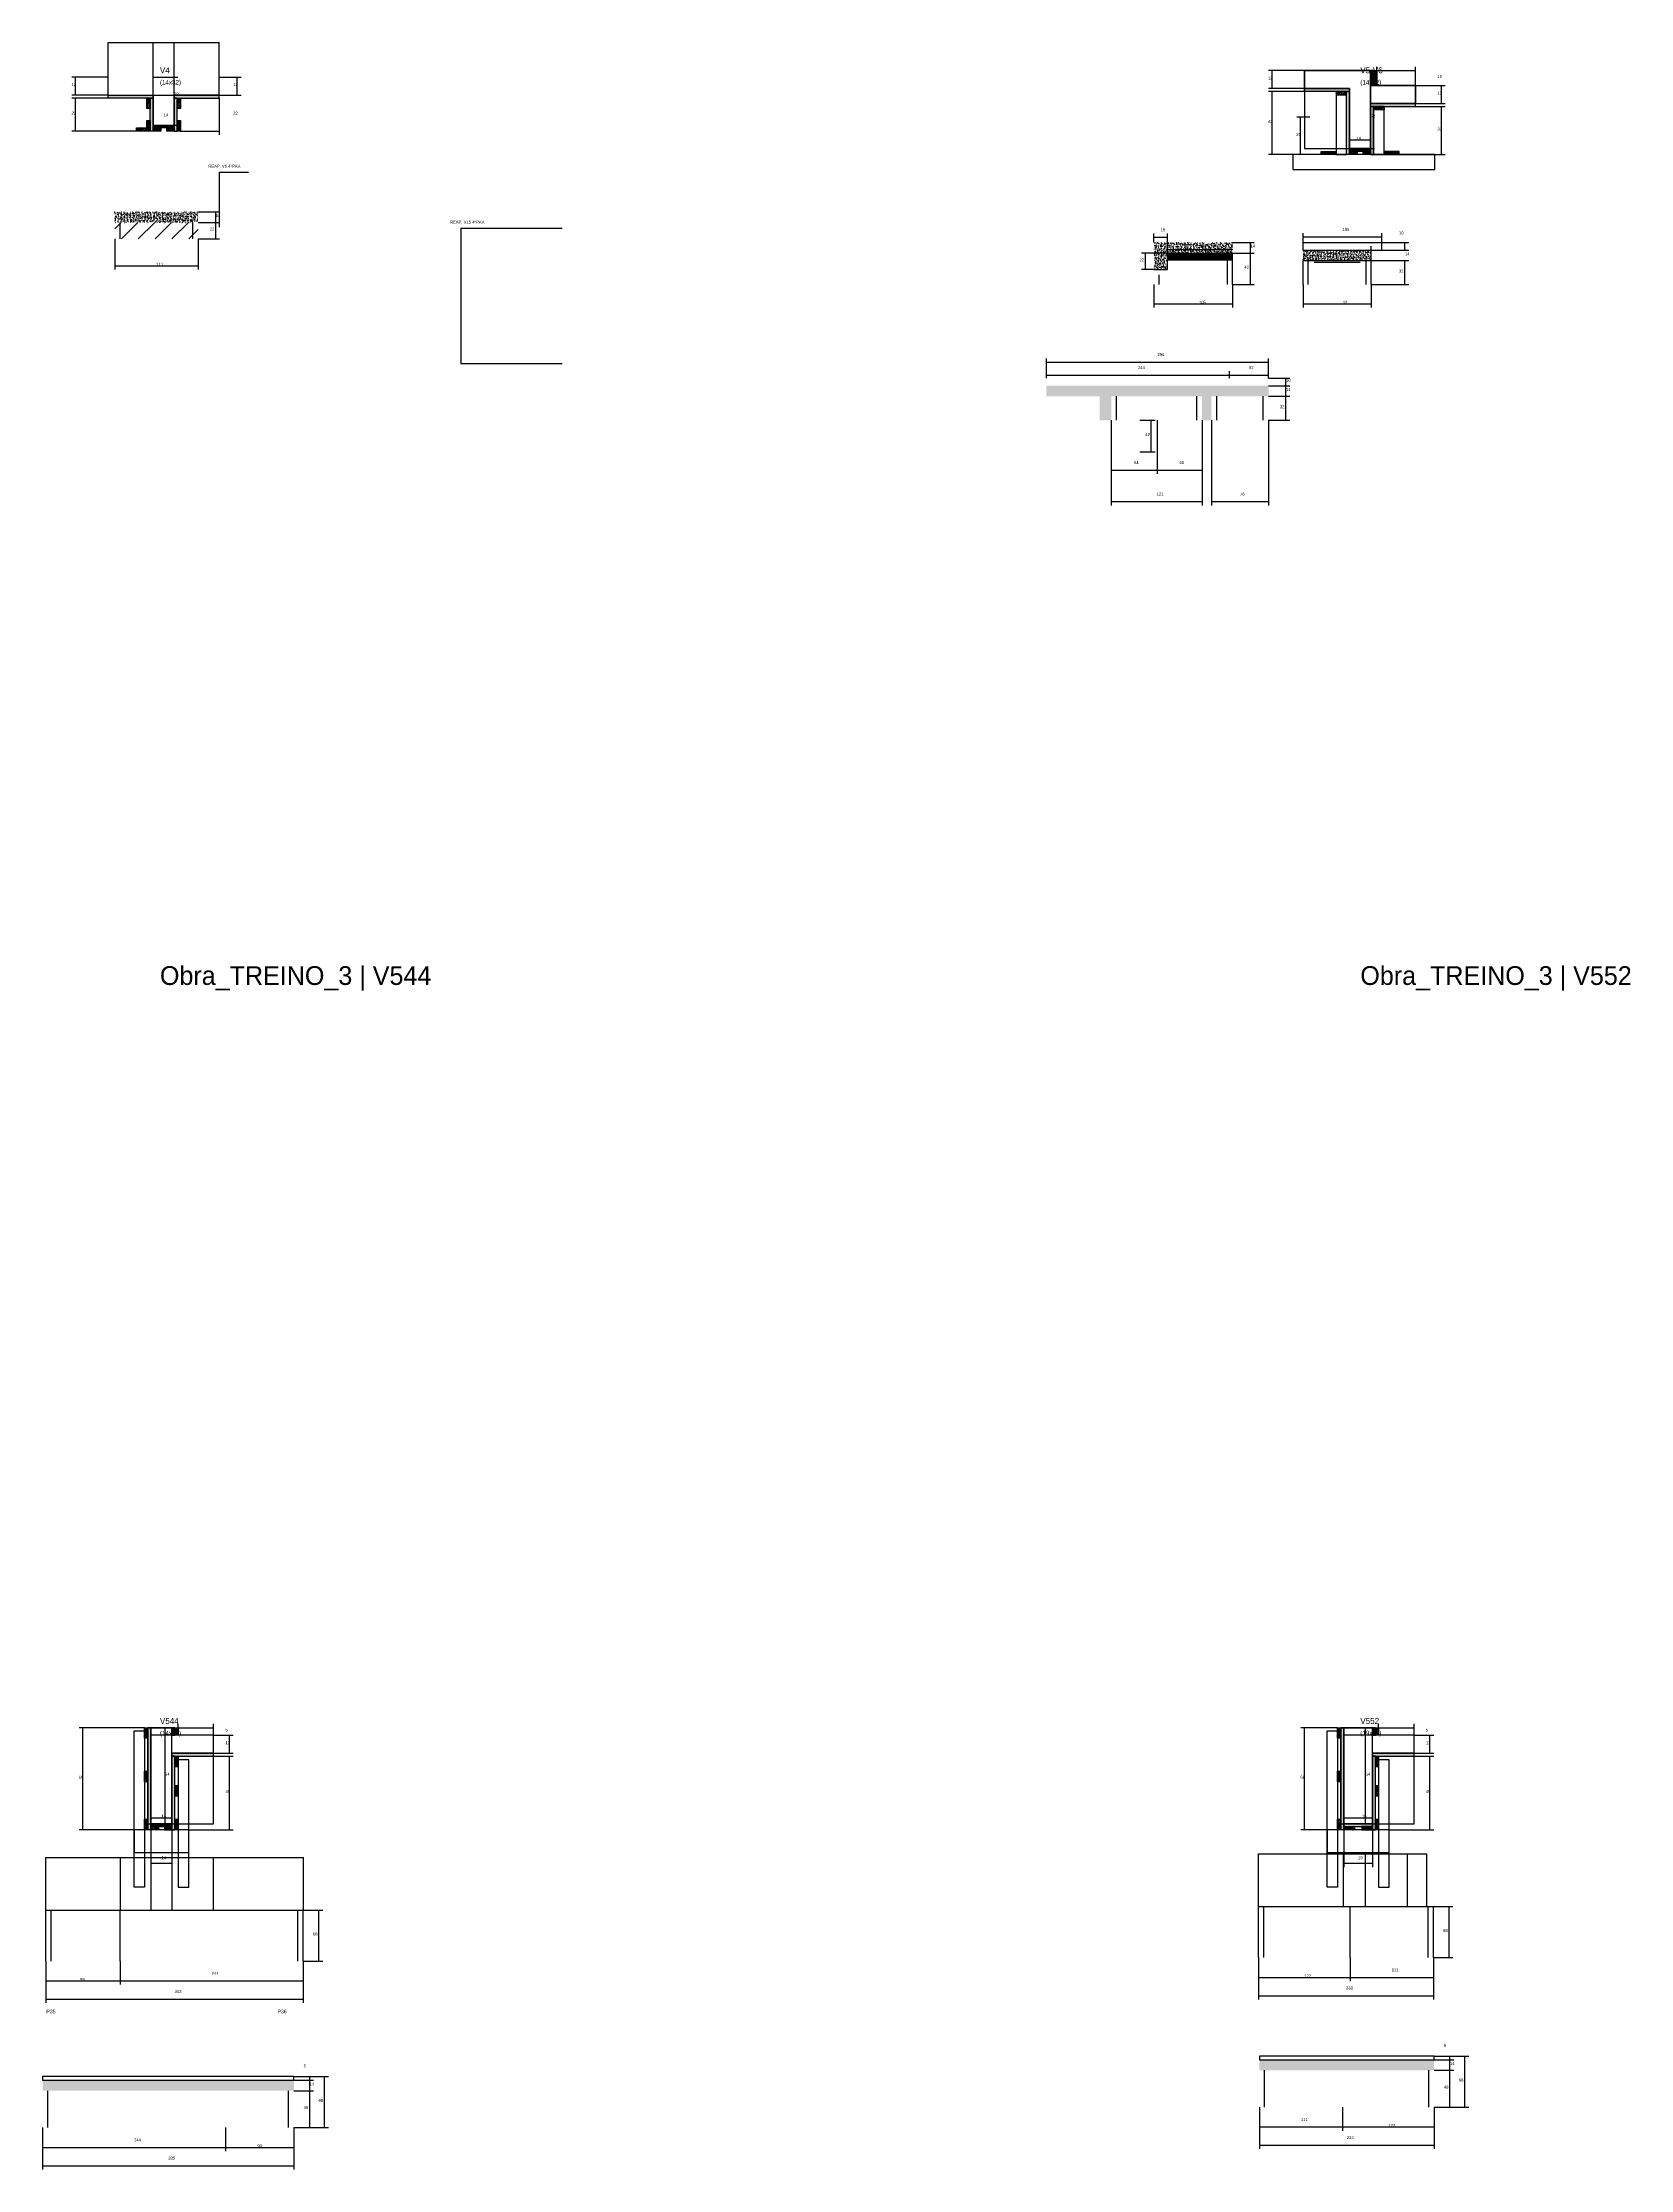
# Model space of a CAD drawing. Header units: metres. Extents: x -2848 to 22762, y -49062 to 1016.
# Drawn here: x 4644 to 6760, y -40189 to -37354 of the extents above; entities that cross this region are included whole.
import ezdxf

# ---------------------------------------------------------------- set-up
doc = ezdxf.new("R2010")
doc.units = ezdxf.units.M
for name, color, linetype in [('CONCRETO', 251, 'Continuous'), ('COTA', 4, 'Continuous'), ('Cota Seção (2x)', 4, 'Continuous'), ('Hachura', 253, 'Continuous'), ('LABEL_ID', 3, 'Continuous'), ('Madeira', 126, 'Continuous'), ('NOMENCLATURA', 7, 'Continuous'), ('Painéis', 200, 'Continuous'), ('PONTALETE', 2, 'Continuous'), ('SARR_2.2x7', 40, 'Continuous'), ('SARR_3.5x7', 81, 'Continuous'), ('Texto Seção', 7, 'Continuous')]:
    doc.layers.add(name, color=color, linetype=linetype)

msp = doc.modelspace()

# ---------------------------------------------------------------- hatches: boundary and pattern name
at = {"layer": 'COTA'}
h = msp.add_hatch(dxfattribs=at)
h.set_pattern_fill('AR-CONC', scale=0.03)
h.paths.add_polyline_path([(4739.8, -37579.7), (4739.8, -37593.7), (4850.8, -37593.7), (4850.8, -37579.7)])
h = msp.add_hatch(dxfattribs=at)
h.set_pattern_fill('AR-CONC', scale=0.03)
h.paths.add_polyline_path([(6124.9, -37620.5), (6124.9, -37656.5), (6142.9, -37656.5), (6142.9, -37634.5), (6229.8, -37634.5), (6229.8, -37620.5)])
h = msp.add_hatch(dxfattribs=at)
h.set_pattern_fill('AR-CONC', scale=0.03)
h.paths.add_polyline_path([(6414.6, -37644.5), (6414.6, -37630.5), (6323.6, -37630.5), (6323.6, -37644.5)])
h = msp.add_hatch(dxfattribs=at)
h.set_pattern_fill('AR-CONC', scale=0.03)
h.paths.add_polyline_path([(6052.6, -37857.4), (6068, -37857.4), (6068, -37825.4), (6189, -37825.4), (6189, -37857.4), (6201.6, -37857.4), (6201.6, -37825.4), (6277.6, -37825.4), (6277.6, -37811.4), (5981.6, -37811.4), (5981.6, -37825.4), (6052.6, -37825.4)])
h = msp.add_hatch(dxfattribs=at)
h.set_pattern_fill('AR-CONC', scale=0.03)
h.paths.add_polyline_path([(6265.4, -40042.5), (6265.4, -40056.5), (6265.4, -40056.5), (6498.4, -40056.5), (6498.4, -40056.5), (6498.4, -40042.5), (6498.4, -40042.5), (6265.4, -40042.5)])
h = msp.add_hatch(dxfattribs=at)
h.set_pattern_fill('AR-CONC', scale=0.03)
h.paths.add_polyline_path([(4978.5, -40083.8), (4978.5, -40069.8), (4978.5, -40069.8), (4643.5, -40069.8), (4643.5, -40069.8), (4643.5, -40083.8), (4643.5, -40083.8), (4978.5, -40083.8)])
at = {"layer": 'Hachura'}
h = msp.add_hatch(color=8, dxfattribs=at)
h.dxf.hatch_style = 1
h.paths.add_polyline_path([(6325.7, -37419.4), (6325.7, -37415.4), (6325.7, -37415.4), (6385.7, -37415.4), (6385.7, -37415.4), (6385.7, -37419.4), (6385.7, -37419.4), (6325.7, -37419.4)])
h = msp.add_hatch(color=8, dxfattribs=at)
h.dxf.hatch_style = 1
h.paths.add_polyline_path([(6417.7, -37391.4), (6413.7, -37391.4), (6413.7, -37391.4), (6413.7, -37411.4), (6413.7, -37411.4), (6417.7, -37411.4), (6417.7, -37411.4), (6417.7, -37391.4)])
h = msp.add_hatch(dxfattribs=at)
h.set_pattern_fill('ANSI31', scale=0.5)
h.paths.add_polyline_path([(6422.1, -37411.4), (6417.7, -37411.4), (6417.7, -37411.4), (6417.7, -37391.4), (6417.7, -37391.4), (6422.1, -37391.4), (6422.1, -37391.4), (6422.1, -37411.4)])
h = msp.add_hatch(color=8, dxfattribs=at)
h.dxf.hatch_style = 1
h.paths.add_polyline_path([(4731, -37428), (4731, -37424), (4731, -37424), (4791, -37424), (4791, -37424), (4791, -37428), (4791, -37428), (4731, -37428)])
h = msp.add_hatch(dxfattribs=at)
h.set_pattern_fill('ANSI31', scale=0.5)
h.paths.add_polyline_path([(4787, -37442), (4782.6, -37442), (4782.6, -37442), (4782.6, -37428), (4782.6, -37428), (4787, -37428), (4787, -37428), (4787, -37442)])
h = msp.add_hatch(color=8, dxfattribs=at)
h.dxf.hatch_style = 1
h.paths.add_polyline_path([(4787, -37428), (4791, -37428), (4791, -37428), (4791, -37472), (4791, -37472), (4787, -37472), (4787, -37472), (4787, -37428)])
h = msp.add_hatch(color=8, dxfattribs=at)
h.dxf.hatch_style = 1
h.paths.add_polyline_path([(4879, -37428), (4879, -37424), (4879, -37424), (4819, -37424), (4819, -37424), (4819, -37428), (4819, -37428), (4879, -37428)])
h = msp.add_hatch(color=8, dxfattribs=at)
h.dxf.hatch_style = 1
h.paths.add_polyline_path([(4823, -37428), (4819, -37428), (4819, -37428), (4819, -37472), (4819, -37472), (4823, -37472), (4823, -37472), (4823, -37428)])
h = msp.add_hatch(dxfattribs=at)
h.set_pattern_fill('ANSI31', scale=0.5)
h.paths.add_polyline_path([(4827.4, -37442), (4823, -37442), (4823, -37442), (4823, -37428), (4823, -37428), (4827.4, -37428), (4827.4, -37428), (4827.4, -37442)])
h = msp.add_hatch(dxfattribs=at)
h.set_pattern_fill('ANSI31', scale=0.5)
h.paths.add_polyline_path([(6367.7, -37419.4), (6367.7, -37423.8), (6367.7, -37423.8), (6381.7, -37423.8), (6381.7, -37423.8), (6381.7, -37419.4), (6381.7, -37419.4), (6367.7, -37419.4)])
h = msp.add_hatch(color=8, dxfattribs=at)
h.dxf.hatch_style = 1
h.paths.add_polyline_path([(6381.7, -37419.4), (6385.7, -37419.4), (6385.7, -37419.4), (6385.7, -37503.4), (6385.7, -37503.4), (6381.7, -37503.4), (6381.7, -37503.4), (6381.7, -37419.4)])
h = msp.add_hatch(color=8, dxfattribs=at)
h.dxf.hatch_style = 1
h.paths.add_polyline_path([(6473.7, -37439.4), (6473.7, -37435.4), (6473.7, -37435.4), (6413.7, -37435.4), (6413.7, -37435.4), (6413.7, -37439.4), (6413.7, -37439.4), (6473.7, -37439.4)])
h = msp.add_hatch(color=8, dxfattribs=at)
h.dxf.hatch_style = 1
h.paths.add_polyline_path([(6417.7, -37439.4), (6413.7, -37439.4), (6413.7, -37439.4), (6413.7, -37503.4), (6413.7, -37503.4), (6417.7, -37503.4), (6417.7, -37503.4), (6417.7, -37439.4)])
h = msp.add_hatch(dxfattribs=at)
h.set_pattern_fill('ANSI31', scale=0.5)
h.paths.add_polyline_path([(6431.7, -37439.4), (6431.7, -37443.8), (6431.7, -37443.8), (6417.7, -37443.8), (6417.7, -37443.8), (6417.7, -37439.4), (6417.7, -37439.4), (6431.7, -37439.4)])
h = msp.add_hatch(dxfattribs=at)
h.set_pattern_fill('ANSI31', scale=0.5)
h.paths.add_polyline_path([(4782.6, -37467.6), (4782.6, -37472), (4782.6, -37472), (4768.6, -37472), (4768.6, -37472), (4768.6, -37467.6), (4768.6, -37467.6), (4782.6, -37467.6)])
h = msp.add_hatch(dxfattribs=at)
h.set_pattern_fill('ANSI31', scale=0.5)
h.paths.add_polyline_path([(4787, -37472), (4782.6, -37472), (4782.6, -37472), (4782.6, -37458), (4782.6, -37458), (4787, -37458), (4787, -37458), (4787, -37472)])
h = msp.add_hatch(color=8, dxfattribs=at)
h.dxf.hatch_style = 1
h.paths.add_polyline_path([(4791, -37467.6), (4791, -37464), (4791, -37464), (4819, -37464), (4819, -37464), (4819, -37467.6), (4819, -37467.6), (4791, -37467.6)])
h = msp.add_hatch(dxfattribs=at)
h.set_pattern_fill('ANSI31', scale=0.5)
h.paths.add_polyline_path([(4791, -37472), (4791, -37467.6), (4791, -37467.6), (4801, -37467.6), (4801, -37467.6), (4801, -37472), (4801, -37472), (4791, -37472)])
h = msp.add_hatch(dxfattribs=at)
h.set_pattern_fill('ANSI31', scale=0.5)
h.paths.add_polyline_path([(4809, -37472), (4809, -37467.6), (4809, -37467.6), (4819, -37467.6), (4819, -37467.6), (4819, -37472), (4819, -37472), (4809, -37472)])
h = msp.add_hatch(dxfattribs=at)
h.set_pattern_fill('ANSI31', scale=0.5)
h.paths.add_polyline_path([(4827.4, -37472), (4823, -37472), (4823, -37472), (4823, -37458), (4823, -37458), (4827.4, -37458), (4827.4, -37458), (4827.4, -37472)])
h = msp.add_hatch(dxfattribs=at)
h.set_pattern_fill('ANSI31', scale=0.5)
h.paths.add_polyline_path([(6347.7, -37503.4), (6347.7, -37499), (6347.7, -37499), (6367.7, -37499), (6367.7, -37499), (6367.7, -37503.4), (6367.7, -37503.4), (6347.7, -37503.4)])
h = msp.add_hatch(color=8, dxfattribs=at)
h.dxf.hatch_style = 1
h.paths.add_polyline_path([(6385.7, -37499), (6385.7, -37495.4), (6385.7, -37495.4), (6413.7, -37495.4), (6413.7, -37495.4), (6413.7, -37499), (6413.7, -37499), (6385.7, -37499)])
h = msp.add_hatch(dxfattribs=at)
h.set_pattern_fill('ANSI31', scale=0.5)
h.paths.add_polyline_path([(6385.7, -37503.4), (6385.7, -37499), (6385.7, -37499), (6395.7, -37499), (6395.7, -37499), (6395.7, -37503.4), (6395.7, -37503.4), (6385.7, -37503.4)])
h = msp.add_hatch(dxfattribs=at)
h.set_pattern_fill('ANSI31', scale=0.5)
h.paths.add_polyline_path([(6403.7, -37503.4), (6403.7, -37499), (6403.7, -37499), (6413.7, -37499), (6413.7, -37499), (6413.7, -37503.4), (6413.7, -37503.4), (6403.7, -37503.4)])
h = msp.add_hatch(dxfattribs=at)
h.set_pattern_fill('ANSI31', scale=0.5)
h.paths.add_polyline_path([(6451.7, -37503.4), (6451.7, -37499), (6451.7, -37499), (6431.7, -37499), (6431.7, -37499), (6431.7, -37503.4), (6431.7, -37503.4), (6451.7, -37503.4)])
h = msp.add_hatch(dxfattribs=at)
h.set_pattern_fill('ANSI31', scale=5)
h.paths.add_polyline_path([(4739.8, -37593.7), (4739.8, -37615.7), (4850.8, -37615.7), (4850.8, -37593.7)])
h = msp.add_hatch(dxfattribs=at)
h.set_pattern_fill('ANSI31', scale=0.5)
h.paths.add_polyline_path([(4779.6, -39600), (4784, -39600), (4784, -39600), (4784, -39614), (4784, -39614), (4779.6, -39614), (4779.6, -39614), (4779.6, -39600)])
h = msp.add_hatch(color=8, dxfattribs=at)
h.dxf.hatch_style = 1
h.paths.add_polyline_path([(4784, -39600), (4788, -39600), (4788, -39600), (4788, -39736), (4788, -39736), (4784, -39736), (4784, -39736), (4784, -39600)])
h = msp.add_hatch(color=8, dxfattribs=at)
h.dxf.hatch_style = 1
h.paths.add_polyline_path([(4820, -39610), (4816, -39610), (4816, -39610), (4816, -39600), (4816, -39600), (4820, -39600), (4820, -39600), (4820, -39610)])
h = msp.add_hatch(dxfattribs=at)
h.set_pattern_fill('ANSI31', scale=0.5)
h.paths.add_polyline_path([(4820, -39600), (4824.4, -39600), (4824.4, -39600), (4824.4, -39610), (4824.4, -39610), (4820, -39610), (4820, -39610), (4820, -39600)])
h = msp.add_hatch(dxfattribs=at)
h.set_pattern_fill('ANSI31', scale=0.5)
h.paths.add_polyline_path([(6369.6, -39600), (6374, -39600), (6374, -39600), (6374, -39614), (6374, -39614), (6369.6, -39614), (6369.6, -39614), (6369.6, -39600)])
h = msp.add_hatch(color=8, dxfattribs=at)
h.dxf.hatch_style = 1
h.paths.add_polyline_path([(6374, -39600), (6378, -39600), (6378, -39600), (6378, -39736), (6378, -39736), (6374, -39736), (6374, -39736), (6374, -39600)])
h = msp.add_hatch(color=8, dxfattribs=at)
h.dxf.hatch_style = 1
h.paths.add_polyline_path([(6420, -39610), (6416, -39610), (6416, -39610), (6416, -39600), (6416, -39600), (6420, -39600), (6420, -39600), (6420, -39610)])
h = msp.add_hatch(dxfattribs=at)
h.set_pattern_fill('ANSI31', scale=0.5)
h.paths.add_polyline_path([(6420, -39600), (6424.4, -39600), (6424.4, -39600), (6424.4, -39610), (6424.4, -39610), (6420, -39610), (6420, -39610), (6420, -39600)])
h = msp.add_hatch(color=8, dxfattribs=at)
h.dxf.hatch_style = 1
h.paths.add_polyline_path([(4871.6, -39638), (4871.6, -39634), (4871.6, -39634), (4816, -39634), (4816, -39634), (4816, -39638), (4816, -39638), (4871.6, -39638)])
h = msp.add_hatch(color=8, dxfattribs=at)
h.dxf.hatch_style = 1
h.paths.add_polyline_path([(4820, -39638), (4816, -39638), (4816, -39638), (4816, -39736), (4816, -39736), (4820, -39736), (4820, -39736), (4820, -39638)])
h = msp.add_hatch(dxfattribs=at)
h.set_pattern_fill('ANSI31', scale=0.5)
h.paths.add_polyline_path([(4820, -39638), (4824.4, -39638), (4824.4, -39638), (4824.4, -39652), (4824.4, -39652), (4820, -39652), (4820, -39652), (4820, -39638)])
h = msp.add_hatch(color=8, dxfattribs=at)
h.dxf.hatch_style = 1
h.paths.add_polyline_path([(6471.6, -39638), (6471.6, -39634), (6471.6, -39634), (6416, -39634), (6416, -39634), (6416, -39638), (6416, -39638), (6471.6, -39638)])
h = msp.add_hatch(color=8, dxfattribs=at)
h.dxf.hatch_style = 1
h.paths.add_polyline_path([(6420, -39638), (6416, -39638), (6416, -39638), (6416, -39736), (6416, -39736), (6420, -39736), (6420, -39736), (6420, -39638)])
h = msp.add_hatch(dxfattribs=at)
h.set_pattern_fill('ANSI31', scale=0.5)
h.paths.add_polyline_path([(6420, -39638), (6424.4, -39638), (6424.4, -39638), (6424.4, -39652), (6424.4, -39652), (6420, -39652), (6420, -39652), (6420, -39638)])
h = msp.add_hatch(dxfattribs=at)
h.set_pattern_fill('ANSI31', scale=0.5)
h.paths.add_polyline_path([(4779.6, -39658), (4784, -39658), (4784, -39658), (4784, -39672), (4784, -39672), (4779.6, -39672), (4779.6, -39672), (4779.6, -39658)])
h = msp.add_hatch(dxfattribs=at)
h.set_pattern_fill('ANSI31', scale=0.5)
h.paths.add_polyline_path([(4820, -39677), (4824.4, -39677), (4824.4, -39677), (4824.4, -39691), (4824.4, -39691), (4820, -39691), (4820, -39691), (4820, -39677)])
h = msp.add_hatch(dxfattribs=at)
h.set_pattern_fill('ANSI31', scale=0.5)
h.paths.add_polyline_path([(6369.6, -39658), (6374, -39658), (6374, -39658), (6374, -39672), (6374, -39672), (6369.6, -39672), (6369.6, -39672), (6369.6, -39658)])
h = msp.add_hatch(dxfattribs=at)
h.set_pattern_fill('ANSI31', scale=0.5)
h.paths.add_polyline_path([(6420, -39677), (6424.4, -39677), (6424.4, -39677), (6424.4, -39691), (6424.4, -39691), (6420, -39691), (6420, -39691), (6420, -39677)])
h = msp.add_hatch(dxfattribs=at)
h.set_pattern_fill('ANSI31', scale=0.5)
h.paths.add_polyline_path([(4779.6, -39722), (4784, -39722), (4784, -39722), (4784, -39736), (4784, -39736), (4779.6, -39736), (4779.6, -39736), (4779.6, -39722)])
h = msp.add_hatch(color=8, dxfattribs=at)
h.dxf.hatch_style = 1
h.paths.add_polyline_path([(4816, -39731.6), (4816, -39728), (4816, -39728), (4788, -39728), (4788, -39728), (4788, -39731.6), (4788, -39731.6), (4816, -39731.6)])
h = msp.add_hatch(dxfattribs=at)
h.set_pattern_fill('ANSI31', scale=0.5)
h.paths.add_polyline_path([(4788, -39736), (4788, -39731.6), (4788, -39731.6), (4798, -39731.6), (4798, -39731.6), (4798, -39736), (4798, -39736), (4788, -39736)])
h = msp.add_hatch(dxfattribs=at)
h.set_pattern_fill('ANSI31', scale=0.5)
h.paths.add_polyline_path([(4816, -39736), (4816, -39731.6), (4816, -39731.6), (4806, -39731.6), (4806, -39731.6), (4806, -39736), (4806, -39736), (4816, -39736)])
h = msp.add_hatch(dxfattribs=at)
h.set_pattern_fill('ANSI31', scale=0.5)
h.paths.add_polyline_path([(4820, -39722), (4824.4, -39722), (4824.4, -39722), (4824.4, -39736), (4824.4, -39736), (4820, -39736), (4820, -39736), (4820, -39722)])
h = msp.add_hatch(dxfattribs=at)
h.set_pattern_fill('ANSI31', scale=0.5)
h.paths.add_polyline_path([(6369.6, -39722), (6374, -39722), (6374, -39722), (6374, -39736), (6374, -39736), (6369.6, -39736), (6369.6, -39736), (6369.6, -39722)])
h = msp.add_hatch(color=8, dxfattribs=at)
h.dxf.hatch_style = 1
h.paths.add_polyline_path([(6416, -39731.6), (6416, -39728), (6416, -39728), (6378, -39728), (6378, -39728), (6378, -39731.6), (6378, -39731.6), (6416, -39731.6)])
h = msp.add_hatch(dxfattribs=at)
h.set_pattern_fill('ANSI31', scale=0.5)
h.paths.add_polyline_path([(6378, -39736), (6378, -39731.6), (6378, -39731.6), (6392, -39731.6), (6392, -39731.6), (6392, -39736), (6392, -39736), (6378, -39736)])
h = msp.add_hatch(dxfattribs=at)
h.set_pattern_fill('ANSI31', scale=0.5)
h.paths.add_polyline_path([(6416, -39736), (6416, -39731.6), (6416, -39731.6), (6402, -39731.6), (6402, -39731.6), (6402, -39736), (6402, -39736), (6416, -39736)])
h = msp.add_hatch(dxfattribs=at)
h.set_pattern_fill('ANSI31', scale=0.5)
h.paths.add_polyline_path([(6420, -39722), (6424.4, -39722), (6424.4, -39722), (6424.4, -39736), (6424.4, -39736), (6420, -39736), (6420, -39736), (6420, -39722)])

# ---------------------------------------------------------------- linework, layer by layer
at = {"layer": 'CONCRETO'}
for points in [[(6413.7, -37435.4), (6413.7, -37495.4), (6385.7, -37495.4), (6385.7, -37415.4), (6325.7, -37415.4), (6325.7, -37391.4), (6413.7, -37391.4)], [(6413.7, -37411.4), (6473.7, -37411.4), (6473.7, -37435.4), (6413.7, -37435.4)], [(4816, -39634), (4816, -39636), (4816, -39636), (4816, -39728), (4788, -39728), (4788, -39600), (4784, -39600), (4784, -39600), (4816, -39600), (4816, -39610)], [(6416, -39634), (6416, -39636), (6416, -39636), (6416, -39728), (6378, -39728), (6378, -39600), (6374, -39600), (6374, -39600), (6416, -39600), (6416, -39610)], [(4788, -39624), (4788, -39624), (4788, -39656), (4788, -39656), (4788, -39728), (4816, -39728), (4816, -39634), (4871.6, -39634), (4871.6, -39610), (4816, -39610)], [(6378, -39624), (6378, -39624), (6378, -39656), (6378, -39656), (6378, -39728), (6416, -39728), (6416, -39634), (6471.6, -39634), (6471.6, -39610), (6416, -39610)]]:
    msp.add_lwpolyline(points, dxfattribs=at)
for points in [[(6325.7, -37495.4), (6413.7, -37495.4), (6413.7, -37391.4), (6325.7, -37391.4)], [(6413.7, -37435.4), (6473.7, -37435.4), (6473.7, -37411.4), (6413.7, -37411.4)], [(4784, -39728), (4816, -39728), (4816, -39600), (4784, -39600)], [(6374, -39728), (6416, -39728), (6416, -39600), (6374, -39600)], [(4788, -39728), (4871.6, -39728), (4871.6, -39610), (4788, -39610)], [(6378, -39728), (6471.6, -39728), (6471.6, -39610), (6378, -39610)]]:
    msp.add_lwpolyline(points, close=True, dxfattribs=at)
at = {"layer": 'COTA'}
for p, q in [((6422.1, -37391.4), (6422.1, -37386.4)), ((6473.7, -37411.4), (6473.7, -37386.4)), ((4731, -37400), (4682.6, -37400)), ((4687.6, -37424), (4687.6, -37400)), ((4879, -37400), (4908.1, -37400)), ((4903.1, -37424), (4903.1, -37400)), ((6325.7, -37391.4), (6277.4, -37391.4)), ((6325.7, -37415.4), (6277.4, -37415.4)), ((6282.4, -37415.4), (6282.4, -37391.4)), ((6422.1, -37391.4), (6473.7, -37391.4)), ((6473.7, -37411.4), (6513.2, -37411.4)), ((6508.2, -37435.4), (6508.2, -37411.4)), ((4731, -37424), (4682.6, -37424)), ((4731, -37428), (4682.6, -37428)), ((4687.6, -37472), (4687.6, -37428)), ((4879, -37424), (4908.1, -37424)), ((4879, -37428), (4879, -37477)), ((6325.7, -37419.4), (6277.4, -37419.4)), ((6282.4, -37503.4), (6282.4, -37419.4)), ((6431.7, -37439.4), (6513.2, -37439.4)), ((6473.7, -37435.4), (6513.2, -37435.4)), ((6508.2, -37503.4), (6508.2, -37439.4)), ((4768.6, -37472), (4682.6, -37472)), ((4827.4, -37472), (4827.4, -37467)), ((4827.4, -37472), (4879, -37472)), ((6332.7, -37453.4), (6315.2, -37453.4)), ((6320.2, -37503.4), (6320.2, -37453.4)), ((6347.7, -37503.4), (6277.4, -37503.4)), ((6332.7, -37503.4), (6315.2, -37503.4)), ((6451.7, -37503.4), (6513.2, -37503.4)), ((4850.8, -37579.7), (4879.4, -37579.7)), ((4874.4, -37593.7), (4874.4, -37579.7)), ((4739.8, -37615.7), (4739.8, -37656.4)), ((4850.8, -37593.7), (4879.4, -37593.7)), ((4850.8, -37593.7), (4879.4, -37593.7)), ((4850.8, -37615.7), (4850.8, -37656.4)), ((4850.8, -37615.7), (4879.4, -37615.7)), ((4874.4, -37615.7), (4874.4, -37593.7)), ((6124.9, -37620.5), (6124.9, -37608.6)), ((6124.9, -37613.6), (6142.9, -37613.6)), ((6142.9, -37634.5), (6142.9, -37608.6)), ((6323.6, -37620.5), (6323.6, -37608.1)), ((6323.6, -37613.1), (6428.6, -37613.1)), ((6428.6, -37620.5), (6428.6, -37608.1)), ((6142.9, -37634.5), (6108.5, -37634.5)), ((6113.5, -37656.5), (6113.5, -37634.5)), ((6229.8, -37620.5), (6258.5, -37620.5)), ((6229.8, -37634.5), (6258.5, -37634.5)), ((6229.8, -37634.5), (6258.5, -37634.5)), ((6253.5, -37634.5), (6253.5, -37620.5)), ((6253.5, -37676.5), (6253.5, -37634.5)), ((6414.6, -37644.5), (6414.6, -37625.5)), ((6414.6, -37630.5), (6428.6, -37630.5)), ((6414.6, -37644.5), (6464.5, -37644.5)), ((6428.6, -37620.5), (6464.5, -37620.5)), ((6428.6, -37630.5), (6428.6, -37625.5)), ((6428.6, -37630.5), (6464.5, -37630.5)), ((6459.5, -37630.5), (6459.5, -37620.5)), ((6459.5, -37676.5), (6459.5, -37644.5)), ((4739.8, -37651.4), (4850.8, -37651.4)), ((6124.9, -37656.5), (6108.5, -37656.5)), ((6124.9, -37676.5), (6124.9, -37707.2)), ((6229.8, -37676.5), (6229.8, -37707.2)), ((6229.8, -37676.5), (6258.5, -37676.5)), ((6323.6, -37676.5), (6323.6, -37707.2)), ((6414.6, -37676.5), (6414.6, -37707.2)), ((6414.6, -37676.5), (6464.5, -37676.5)), ((6124.9, -37702.2), (6229.8, -37702.2)), ((6323.6, -37702.2), (6414.6, -37702.2)), ((5981.6, -37801.4), (5981.6, -37775.1)), ((5981.6, -37780.1), (6277.6, -37780.1)), ((6277.6, -37801.4), (6277.6, -37775.1)), ((5981.6, -37801.4), (5981.6, -37792.2)), ((5981.6, -37797.2), (6225.6, -37797.2)), ((6225.6, -37801.4), (6225.6, -37792.2)), ((6225.6, -37801.4), (6225.6, -37792.2)), ((6225.6, -37797.2), (6277.6, -37797.2)), ((6277.6, -37801.4), (6277.6, -37792.2)), ((6277.6, -37801.4), (6305.9, -37801.4)), ((6277.6, -37811.4), (6305.9, -37811.4)), ((6277.6, -37811.4), (6305.9, -37811.4)), ((6300.9, -37811.4), (6300.9, -37801.4)), ((6300.9, -37825.4), (6300.9, -37811.4)), ((6277.6, -37825.4), (6305.9, -37825.4)), ((6277.6, -37825.4), (6305.9, -37825.4)), ((6300.9, -37857.4), (6300.9, -37825.4)), ((6068, -37857.4), (6068, -37970.8)), ((6068, -37857.4), (6068, -37928.9)), ((6106.2, -37857.4), (6126.4, -37857.4)), ((6121.4, -37899.4), (6121.4, -37857.4)), ((6129, -37857.4), (6129, -37928.9)), ((6129, -37857.4), (6129, -37928.9)), ((6189, -37857.4), (6189, -37970.8)), ((6189, -37857.4), (6189, -37928.9)), ((6201.6, -37857.4), (6201.6, -37970.8)), ((6277.6, -37857.4), (6277.6, -37970.8)), ((6277.6, -37857.4), (6305.9, -37857.4)), ((6106.2, -37899.4), (6126.4, -37899.4)), ((6068, -37923.9), (6129, -37923.9)), ((6129, -37923.9), (6189, -37923.9)), ((6068, -37965.8), (6189, -37965.8)), ((6201.6, -37965.8), (6277.6, -37965.8)), ((4779.6, -39600), (4692.4, -39600)), ((4697.4, -39736), (4697.4, -39600)), ((4824.4, -39600), (4824.4, -39595)), ((4824.4, -39600), (4871.6, -39600)), ((4871.6, -39610), (4871.6, -39595)), ((6369.6, -39600), (6320.5, -39600)), ((6325.5, -39736), (6325.5, -39600)), ((6424.4, -39600), (6424.4, -39595)), ((6424.4, -39600), (6471.6, -39600)), ((6471.6, -39610), (6471.6, -39595)), ((4871.6, -39610), (4897.8, -39610)), ((4892.8, -39634), (4892.8, -39610)), ((6471.6, -39610), (6497.8, -39610)), ((6492.8, -39634), (6492.8, -39610)), ((4834, -39638), (4897.8, -39638)), ((4871.6, -39634), (4897.8, -39634)), ((4892.8, -39736), (4892.8, -39638)), ((6434, -39638), (6497.8, -39638)), ((6471.6, -39634), (6497.8, -39634)), ((6492.8, -39736), (6492.8, -39638)), ((4765.6, -39736), (4692.4, -39736)), ((4788, -39736), (4788, -39785.7)), ((4816, -39736), (4816, -39785.7)), ((4838.4, -39736), (4897.8, -39736)), ((6355.6, -39736), (6320.5, -39736)), ((6378, -39736), (6378, -39785.7)), ((6416, -39736), (6416, -39785.7)), ((6438.4, -39736), (6497.8, -39736)), ((4788, -39780.7), (4816, -39780.7)), ((6378, -39780.7), (6416, -39780.7)), ((4991, -39842.9), (5017, -39842.9)), ((5012, -39910.9), (5012, -39842.9)), ((6497.4, -39838.2), (6523.5, -39838.2)), ((6518.5, -39906.2), (6518.5, -39838.2)), ((4648, -39910.9), (4648, -39942.4)), ((4648, -39910.9), (4648, -39966.8)), ((4747, -39910.9), (4747, -39942.4)), ((4747, -39910.9), (4747, -39942.4)), ((4991, -39910.9), (4991, -39942.4)), ((4991, -39910.9), (4991, -39966.8)), ((4991, -39910.9), (5017, -39910.9)), ((6264.4, -39906.2), (6264.4, -39937.7)), ((6264.4, -39906.2), (6264.4, -39962.1)), ((6386.4, -39906.2), (6386.4, -39937.7)), ((6386.4, -39906.2), (6386.4, -39937.7)), ((6497.4, -39906.2), (6497.4, -39937.7)), ((6497.4, -39906.2), (6497.4, -39962.1)), ((6497.4, -39906.2), (6523.5, -39906.2)), ((4648, -39937.4), (4747, -39937.4)), ((4747, -39937.4), (4991, -39937.4)), ((6264.4, -39932.7), (6386.4, -39932.7)), ((6386.4, -39932.7), (6497.4, -39932.7)), ((4648, -39961.8), (4991, -39961.8)), ((6264.4, -39957.1), (6497.4, -39957.1)), ((6498.4, -40037.5), (6544.4, -40037.5)), ((6498.4, -40037.5), (6524.4, -40037.5)), ((6498.4, -40042.5), (6524.4, -40042.5)), ((6498.4, -40042.5), (6524.4, -40042.5)), ((6519.4, -40042.5), (6519.4, -40037.5)), ((6519.4, -40056.5), (6519.4, -40042.5)), ((6539.4, -40105.5), (6539.4, -40037.5)), ((4978.5, -40064.8), (5024.5, -40064.8)), ((4978.5, -40064.8), (5004.6, -40064.8)), ((4978.5, -40069.8), (5004.6, -40069.8)), ((4978.5, -40069.8), (5004.6, -40069.8)), ((4999.6, -40069.8), (4999.6, -40064.8)), ((4999.6, -40083.8), (4999.6, -40069.8)), ((5019.5, -40132.8), (5019.5, -40064.8)), ((6498.4, -40056.5), (6524.4, -40056.5)), ((6498.4, -40056.5), (6524.4, -40056.5)), ((6519.4, -40105.5), (6519.4, -40056.5)), ((4978.5, -40083.8), (5004.6, -40083.8)), ((4978.5, -40083.8), (5004.6, -40083.8)), ((4999.6, -40132.8), (4999.6, -40083.8)), ((6265.4, -40105.5), (6265.4, -40137)), ((6265.4, -40105.5), (6265.4, -40161.4)), ((6376.4, -40105.5), (6376.4, -40137)), ((6376.4, -40105.5), (6376.4, -40137)), ((6498.4, -40105.5), (6498.4, -40137)), ((6498.4, -40105.5), (6498.4, -40161.4)), ((6498.4, -40105.5), (6524.4, -40105.5)), ((6498.4, -40105.5), (6544.4, -40105.5)), ((4643.5, -40132.8), (4643.5, -40164.3)), ((4643.5, -40132.8), (4643.5, -40188.7)), ((4887.5, -40132.8), (4887.5, -40164.3)), ((4887.5, -40132.8), (4887.5, -40164.3)), ((4978.5, -40132.8), (4978.5, -40164.3)), ((4978.5, -40132.8), (4978.5, -40188.7)), ((4978.5, -40132.8), (5004.6, -40132.8)), ((4978.5, -40132.8), (5024.5, -40132.8)), ((6265.4, -40132), (6376.4, -40132)), ((6376.4, -40132), (6498.4, -40132)), ((4643.5, -40159.3), (4887.5, -40159.3)), ((4887.5, -40159.3), (4978.5, -40159.3)), ((6265.4, -40156.4), (6498.4, -40156.4)), ((4643.5, -40183.7), (4978.5, -40183.7))]:
    msp.add_line(p, q, dxfattribs=at)
at = {"layer": 'Cota Seção (2x)'}
for p, q in [((4791, -37400), (4824, -37400)), ((4819, -37464), (4819, -37400)), ((6385.7, -37391.4), (6418.7, -37391.4)), ((6413.7, -37495.4), (6413.7, -37391.4)), ((4791, -37464), (4791, -37459)), ((4791, -37464), (4824, -37464)), ((4791, -37464), (4819, -37464)), ((4819, -37464), (4819, -37459)), ((6385.7, -37495.4), (6385.7, -37478.5)), ((6385.7, -37483.5), (6413.7, -37483.5)), ((6385.7, -37495.4), (6418.7, -37495.4)), ((6413.7, -37495.4), (6413.7, -37478.5)), ((4788, -39600), (4811.8, -39600)), ((4806.8, -39728), (4806.8, -39600)), ((6378, -39600), (6411.8, -39600)), ((6406.8, -39728), (6406.8, -39600)), ((4788, -39736), (4788, -39715)), ((4788, -39720), (4816, -39720)), ((4788, -39728), (4811.8, -39728)), ((4816, -39736), (4816, -39715)), ((6378, -39736), (6378, -39715)), ((6378, -39720), (6416, -39720)), ((6378, -39728), (6411.8, -39728)), ((6416, -39736), (6416, -39715))]:
    msp.add_line(p, q, dxfattribs=at)
at = {"layer": 'Madeira'}
for points in [[(6422.1, -37411.4), (6417.7, -37411.4), (6417.7, -37391.4), (6422.1, -37391.4)], [(4787, -37442), (4782.6, -37442), (4782.6, -37428), (4787, -37428)], [(4827.4, -37442), (4823, -37442), (4823, -37428), (4827.4, -37428)], [(6367.7, -37419.4), (6367.7, -37423.8), (6381.7, -37423.8), (6381.7, -37419.4)], [(6367.7, -37503.4), (6381.7, -37503.4), (6381.7, -37419.4), (6367.7, -37419.4)], [(6431.7, -37439.4), (6431.7, -37443.8), (6417.7, -37443.8), (6417.7, -37439.4)], [(6431.7, -37439.4), (6417.7, -37439.4), (6417.7, -37503.4), (6431.7, -37503.4)], [(4782.6, -37467.6), (4782.6, -37472), (4768.6, -37472), (4768.6, -37467.6)], [(4787, -37472), (4782.6, -37472), (4782.6, -37458), (4787, -37458)], [(4791, -37472), (4791, -37467.6), (4801, -37467.6), (4801, -37472)], [(4809, -37472), (4809, -37467.6), (4819, -37467.6), (4819, -37472)], [(4827.4, -37472), (4823, -37472), (4823, -37458), (4827.4, -37458)], [(6347.7, -37503.4), (6347.7, -37499), (6367.7, -37499), (6367.7, -37503.4)], [(6385.7, -37503.4), (6385.7, -37499), (6395.7, -37499), (6395.7, -37503.4)], [(6403.7, -37503.4), (6403.7, -37499), (6413.7, -37499), (6413.7, -37503.4)], [(6451.7, -37503.4), (6451.7, -37499), (6431.7, -37499), (6431.7, -37503.4)], [(6309.9, -37523.4), (6499.5, -37523.4), (6499.5, -37503.4), (6309.9, -37503.4)], [(4779.6, -39600), (4784, -39600), (4784, -39614), (4779.6, -39614)], [(4820, -39600), (4824.4, -39600), (4824.4, -39610), (4820, -39610)], [(6369.6, -39600), (6374, -39600), (6374, -39614), (6369.6, -39614)], [(6420, -39600), (6424.4, -39600), (6424.4, -39610), (6420, -39610)], [(4820, -39638), (4824.4, -39638), (4824.4, -39652), (4820, -39652)], [(6420, -39638), (6424.4, -39638), (6424.4, -39652), (6420, -39652)], [(4779.6, -39658), (4784, -39658), (4784, -39672), (4779.6, -39672)], [(4820, -39677), (4824.4, -39677), (4824.4, -39691), (4820, -39691)], [(6369.6, -39658), (6374, -39658), (6374, -39672), (6369.6, -39672)], [(6420, -39677), (6424.4, -39677), (6424.4, -39691), (6420, -39691)], [(4779.6, -39722), (4784, -39722), (4784, -39736), (4779.6, -39736)], [(4788, -39736), (4788, -39731.6), (4798, -39731.6), (4798, -39736)], [(4816, -39736), (4816, -39731.6), (4806, -39731.6), (4806, -39736)], [(4820, -39722), (4824.4, -39722), (4824.4, -39736), (4820, -39736)], [(6369.6, -39722), (6374, -39722), (6374, -39736), (6369.6, -39736)], [(6378, -39736), (6378, -39731.6), (6392, -39731.6), (6392, -39736)], [(6416, -39736), (6416, -39731.6), (6402, -39731.6), (6402, -39736)], [(6420, -39722), (6424.4, -39722), (6424.4, -39736), (6420, -39736)]]:
    msp.add_lwpolyline(points, close=True, dxfattribs=at)
at = {"layer": 'Painéis'}
for p, q in [((4731, -37354), (4791.1, -37354)), ((4731, -37424), (4731, -37354)), ((4791.1, -37424), (4791.1, -37354)), ((4791.1, -37354), (4819.1, -37354)), ((4791.1, -37424), (4791.1, -37354)), ((4819.1, -37424), (4819.1, -37354)), ((4819.1, -37354), (4879.1, -37354)), ((4819.1, -37424), (4819.1, -37354)), ((4879.1, -37424), (4879.1, -37354)), ((6325.7, -37415.4), (6385.7, -37415.4)), ((6325.7, -37419.4), (6325.7, -37415.4)), ((6385.7, -37419.4), (6385.7, -37415.4)), ((6413.7, -37411.4), (6413.7, -37391.4)), ((4731, -37424), (4791, -37424)), ((4731, -37428), (4731, -37424)), ((4731, -37424), (4791.1, -37424)), ((4791, -37428), (4791, -37424)), ((4791, -37472), (4791, -37428)), ((4791.1, -37424), (4819.1, -37424)), ((4819, -37424), (4879, -37424)), ((4819, -37428), (4819, -37424)), ((4819, -37472), (4819, -37428)), ((4819.1, -37424), (4879.1, -37424)), ((4879, -37428), (4879, -37424)), ((6385.7, -37503.4), (6385.7, -37419.4)), ((6413.7, -37435.4), (6473.7, -37435.4)), ((6413.7, -37439.4), (6413.7, -37435.4)), ((6413.7, -37503.4), (6413.7, -37439.4)), ((6473.7, -37439.4), (6473.7, -37435.4)), ((6385.7, -37495.4), (6413.7, -37495.4)), ((6385.7, -37499), (6385.7, -37495.4)), ((6413.7, -37499), (6413.7, -37495.4)), ((6142.9, -37634.5), (6229.8, -37634.5)), ((6142.9, -37656.5), (6142.9, -37634.5)), ((6229.8, -37676.5), (6229.8, -37634.5)), ((6323.6, -37620.5), (6428.6, -37620.5)), ((6323.6, -37630.5), (6323.6, -37620.5)), ((6323.6, -37630.5), (6428.6, -37630.5)), ((6323.6, -37644.5), (6414.6, -37644.5)), ((6323.6, -37676.5), (6323.6, -37644.5)), ((6414.6, -37676.5), (6414.6, -37644.5)), ((6428.6, -37630.5), (6428.6, -37620.5)), ((6124.9, -37656.5), (6142.9, -37656.5)), ((4788, -39736), (4788, -39600)), ((6378, -39736), (6378, -39600)), ((4816, -39634), (4871.6, -39634)), ((4816, -39638), (4816, -39634)), ((4816, -39736), (4816, -39638)), ((4871.6, -39638), (4871.6, -39634)), ((6416, -39634), (6471.6, -39634)), ((6416, -39638), (6416, -39634)), ((6416, -39736), (6416, -39638)), ((6471.6, -39638), (6471.6, -39634)), ((4788, -39728), (4816, -39728)), ((4788, -39731.6), (4788, -39728)), ((4816, -39731.6), (4816, -39728)), ((6378, -39728), (6416, -39728)), ((6378, -39731.6), (6378, -39728)), ((6416, -39731.6), (6416, -39728)), ((6264.4, -39768.2), (6377.7, -39768.2)), ((6264.4, -39838.2), (6264.4, -39768.2)), ((6377.7, -39838.2), (6377.7, -39768.2)), ((6377.7, -39768.2), (6406.7, -39768.2)), ((6377.7, -39838.2), (6377.7, -39768.2)), ((6406.7, -39838.2), (6406.7, -39768.2)), ((6406.7, -39768.2), (6462.7, -39768.2)), ((6406.7, -39838.2), (6406.7, -39768.2)), ((6462.7, -39838.2), (6462.7, -39768.2)), ((6462.7, -39768.2), (6488.7, -39768.2)), ((6462.7, -39838.2), (6462.7, -39768.2)), ((6488.7, -39838.2), (6488.7, -39768.2)), ((4648, -39772.9), (4747.3, -39772.9)), ((4648, -39842.9), (4648, -39772.9)), ((4747.3, -39842.9), (4747.3, -39772.9)), ((4747.3, -39772.9), (4788.3, -39772.9)), ((4747.3, -39842.9), (4747.3, -39772.9)), ((4788.3, -39842.9), (4788.3, -39772.9)), ((4788.3, -39772.9), (4816.3, -39772.9)), ((4788.3, -39842.9), (4788.3, -39772.9)), ((4816.3, -39842.9), (4816.3, -39772.9)), ((4816.3, -39772.9), (4871.3, -39772.9)), ((4816.3, -39842.9), (4816.3, -39772.9)), ((4871.3, -39842.9), (4871.3, -39772.9)), ((4871.3, -39772.9), (4991.3, -39772.9)), ((4871.3, -39842.9), (4871.3, -39772.9)), ((4991.3, -39842.9), (4991.3, -39772.9)), ((4648, -39842.9), (4991, -39842.9)), ((4648, -39910.9), (4648, -39842.9)), ((4648, -39842.9), (4747.3, -39842.9)), ((4747, -39910.9), (4747, -39842.9)), ((4747.3, -39842.9), (4788.3, -39842.9)), ((4788.3, -39842.9), (4816.3, -39842.9)), ((4816.3, -39842.9), (4871.3, -39842.9)), ((4871.3, -39842.9), (4991.3, -39842.9)), ((4991, -39910.9), (4991, -39842.9)), ((6264.4, -39838.2), (6497.4, -39838.2)), ((6264.4, -39906.2), (6264.4, -39838.2)), ((6264.4, -39838.2), (6377.7, -39838.2)), ((6377.7, -39838.2), (6406.7, -39838.2)), ((6386.4, -39906.2), (6386.4, -39838.2)), ((6406.7, -39838.2), (6462.7, -39838.2)), ((6462.7, -39838.2), (6488.7, -39838.2)), ((6497.4, -39906.2), (6497.4, -39838.2))]:
    msp.add_line(p, q, dxfattribs=at)
for points in [[(6325.7, -37419.4), (6325.7, -37415.4), (6385.7, -37415.4), (6385.7, -37419.4)], [(6417.7, -37391.4), (6413.7, -37391.4), (6413.7, -37411.4), (6417.7, -37411.4)], [(4731, -37428), (4731, -37424), (4791, -37424), (4791, -37428)], [(4787, -37428), (4791, -37428), (4791, -37472), (4787, -37472)], [(4879, -37428), (4879, -37424), (4819, -37424), (4819, -37428)], [(4823, -37428), (4819, -37428), (4819, -37472), (4823, -37472)], [(6381.7, -37419.4), (6385.7, -37419.4), (6385.7, -37503.4), (6381.7, -37503.4)], [(6473.7, -37439.4), (6473.7, -37435.4), (6413.7, -37435.4), (6413.7, -37439.4)], [(6417.7, -37439.4), (6413.7, -37439.4), (6413.7, -37503.4), (6417.7, -37503.4)], [(4791, -37467.6), (4791, -37464), (4819, -37464), (4819, -37467.6)], [(6385.7, -37499), (6385.7, -37495.4), (6413.7, -37495.4), (6413.7, -37499)], [(4784, -39600), (4788, -39600), (4788, -39736), (4784, -39736)], [(4820, -39600), (4816, -39600), (4816, -39610), (4820, -39610)], [(6374, -39600), (6378, -39600), (6378, -39736), (6374, -39736)], [(6420, -39600), (6416, -39600), (6416, -39610), (6420, -39610)], [(4871.6, -39638), (4871.6, -39634), (4816, -39634), (4816, -39638)], [(4820, -39638), (4816, -39638), (4816, -39736), (4820, -39736)], [(6471.6, -39638), (6471.6, -39634), (6416, -39634), (6416, -39638)], [(6420, -39638), (6416, -39638), (6416, -39736), (6420, -39736)], [(4816, -39731.6), (4816, -39728), (4788, -39728), (4788, -39731.6)], [(6416, -39731.6), (6416, -39728), (6378, -39728), (6378, -39731.6)], [(6498.4, -40037.5), (6265.4, -40037.5), (6265.4, -40042.5), (6498.4, -40042.5)], [(4978.5, -40064.8), (4643.5, -40064.8), (4643.5, -40069.8), (4978.5, -40069.8)]]:
    msp.add_lwpolyline(points, close=True, dxfattribs=at)
at = {"layer": 'PONTALETE'}
for p, q in [((4879, -37526.7), (4918, -37526.7)), ((4879, -37526.7), (4879, -37600.2)), ((5201.2, -37601.2), (5336.3, -37601.2)), ((5201.2, -37601.2), (5201.2, -37781.9)), ((5201.2, -37781.9), (5336.3, -37781.9))]:
    msp.add_line(p, q, dxfattribs=at)
at = {"layer": 'SARR_2.2x7'}
for p, q in [((4746.8, -37615.7), (4746.8, -37593.7)), ((4843.8, -37615.7), (4843.8, -37593.7)), ((6142.9, -37636.7), (6214.8, -37636.7)), ((6143.9, -37629.7), (6229, -37629.7)), ((6143.9, -37635.6), (6229, -37635.6)), ((6143.9, -37636.7), (6229, -37636.7)), ((6143.9, -37637.8), (6229, -37637.8)), ((6143.9, -37638.9), (6229, -37638.9)), ((6143.9, -37640.1), (6229, -37640.1)), ((6143.9, -37641.2), (6229, -37641.2)), ((6143.9, -37642.3), (6229, -37642.3)), ((6143.9, -37643.4), (6229, -37643.4)), ((6222.8, -37676.5), (6222.8, -37634.5)), ((6330.6, -37676.5), (6330.6, -37644.5)), ((6407.6, -37676.5), (6407.6, -37644.5)), ((6131.9, -37676.5), (6131.9, -37663.5)), ((6338.6, -37646.7), (6399.6, -37646.7)), ((6075, -37857.4), (6075, -37825.4)), ((6182, -37857.4), (6182, -37825.4)), ((6208.6, -37857.4), (6208.6, -37825.4)), ((6270.6, -37857.4), (6270.6, -37825.4)), ((4655, -39910.9), (4655, -39842.9)), ((4984, -39910.9), (4984, -39842.9)), ((6271.4, -39906.2), (6271.4, -39838.2)), ((6490.4, -39906.2), (6490.4, -39838.2)), ((6272.4, -40105.5), (6272.4, -40056.5)), ((6491.4, -40105.5), (6491.4, -40056.5)), ((4650.5, -40132.8), (4650.5, -40083.8)), ((4971.5, -40132.8), (4971.5, -40083.8))]:
    msp.add_line(p, q, dxfattribs=at)
at = {"layer": 'SARR_3.5x7'}
for points in [[(4765.6, -39603.9), (4779.6, -39603.9), (4779.6, -39812.5), (4765.6, -39812.5)], [(6355.6, -39603.9), (6369.6, -39603.9), (6369.6, -39812.5), (6355.6, -39812.5)], [(4838.4, -39642.8), (4824.4, -39642.8), (4824.4, -39812.5), (4838.4, -39812.5)], [(6438.4, -39642.8), (6424.4, -39642.8), (6424.4, -39812.5), (6438.4, -39812.5)], [(4838.4, -39736), (4765.6, -39736), (4765.6, -39766.1), (4838.4, -39766.1)], [(6438.4, -39736), (6355.6, -39736), (6355.6, -39766.1), (6438.4, -39766.1)]]:
    msp.add_lwpolyline(points, close=True, dxfattribs=at)

# ---------------------------------------------------------------- texts
at = {"layer": 'COTA'}
for s, p in [('12', (4682.1, -37412)), ('12', (4897.6, -37412)), ('12', (6276.9, -37403.4)), ('10', (6502.7, -37401.4)), ('22', (4682.1, -37450)), ('22', (4897.6, -37450)), ('12', (6502.7, -37423.4)), ('42', (6276.9, -37461.4)), ('25', (6314.7, -37478.4)), ('32', (6502.7, -37471.4)), ('14', (4874.4, -37586.7)), ('22', (4866.4, -37604.7)), ('18', (6133.9, -37605.5)), ('105', (6376.1, -37605)), ('10', (6451.4, -37609.7)), ('22', (6105.5, -37645.5)), ('14', (6253.5, -37627.5)), ('14', (6459.5, -37637.5)), ('111', (4795.3, -37651.4)), ('42', (6245.4, -37655.5)), ('32', (6451.3, -37660.5)), ('105', (6184.8, -37702.2)), ('91', (6377.1, -37702.2)), ('244', (6103.6, -37789.2)), ('296', (6129.6, -37771.9)), ('52', (6251.6, -37789.1)), ('10', (6300.9, -37806.4)), ('14', (6300.9, -37818.4)), ('32', (6292.7, -37841.4)), ('42', (6113.3, -37878.4)), ('61', (6098.5, -37915.8)), ('60', (6159, -37915.8)), ('121', (6128.5, -37957.7)), ('76', (6239.6, -37957.7)), ('5', (4887.3, -39605)), ('12', (4887.3, -39622)), ('5', (6487.3, -39605)), ('12', (6487.3, -39622)), ('68', (4691.9, -39668)), ('49', (4887.3, -39687)), ('68', (6320, -39668)), ('49', (6487.3, -39687)), ('14', (4802, -39775.2)), ('19', (6397, -39775.2)), ('68', (5003.9, -39876.9)), ('68', (6510.3, -39872.2)), ('99', (4693.5, -39937.4)), ('244', (4869, -39929.3)), ('122', (6325.4, -39932.7)), ('111', (6441.9, -39924.7)), ('343', (4819.5, -39953.6)), ('233', (6380.9, -39948.9)), ('5', (6511.3, -40025.4)), ('5', (4991.5, -40052.7)), ('14', (6519.4, -40049.5)), ('14', (4999.6, -40076.8)), ('49', (6511.3, -40081)), ('68', (6531.2, -40071.5)), ('49', (4991.5, -40108.3)), ('68', (5011.4, -40098.8)), ('111', (6320.9, -40124)), ('122', (6437.4, -40132)), ('244', (4765.5, -40151.2)), ('91', (4930, -40159.3)), ('233', (6381.9, -40148.2)), ('335', (4811, -40175.5))]:
    msp.add_text(s, height=4, dxfattribs=at).set_placement(p)
at = {"layer": 'Cota Seção (2x)'}
for s, p in [('32', (4819, -37424.5)), ('14', (4805, -37452.5)), ('52', (6413.7, -37454.2)), ('14', (6394.7, -37483.5)), ('64', (4806.8, -39664)), ('64', (6406.8, -39664)), ('14', (4802, -39720)), ('19', (6402, -39720))]:
    msp.add_text(s, height=4, dxfattribs=at).set_placement(p)
at = {"layer": 'LABEL_ID'}
for s, p in [('Obra_TREINO_3 | V544', (4800, -38610)), ('Obra_TREINO_3 | V552', (6400, -38610))]:
    msp.add_text(s, height=25, dxfattribs=at).set_placement(p)
at = {"layer": 'NOMENCLATURA'}
for s, p in [('P35', (4648.6, -39980.7)), ('P36', (4956.6, -39980.7))]:
    msp.add_text(s, height=5, dxfattribs=at).set_placement(p)
at = {"layer": 'PONTALETE'}
for s, p in [('REAP. V6 4ºPAV.', (4864.5, -37520.7)), ('REAP. V15 4ºPAV.', (5186.7, -37595.2))]:
    msp.add_text(s, height=4, dxfattribs=at).set_placement(p)
at = {"layer": 'Texto Seção'}
for s, height, p in [('V4', 8, (4800, -37395)), ('V5-V6', 8, (6400, -37395)), ('(14x32)', 6, (4800, -37410)), ('(14x52)', 6, (6400, -37410)), ('V544', 8, (4800, -39595)), ('V552', 8, (6400, -39595)), ('(14x64)', 6, (4800, -39610)), ('(19x64)', 6, (6400, -39610))]:
    msp.add_text(s, height=height, dxfattribs=at).set_placement(p)

doc.saveas('drawing.dxf')
